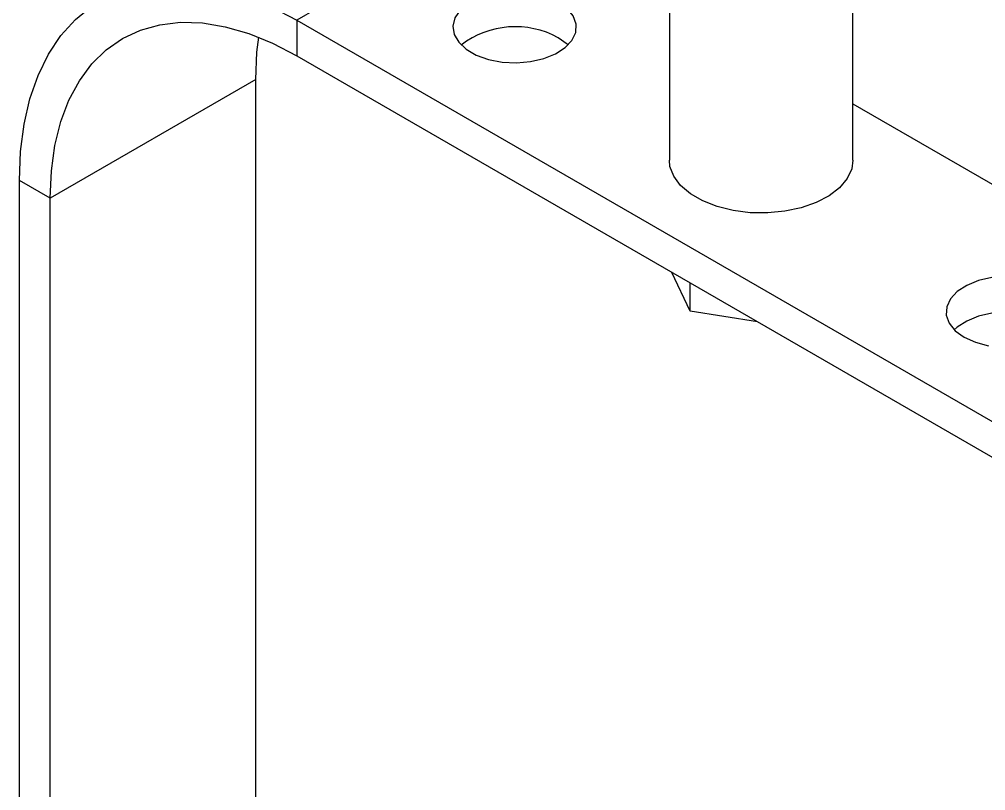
# Model space of a CAD drawing. Extents: x 17.1 to 113.1, y 3.8 to 84.5.
# Drawn here: x 22.328 to 26.484, y 15.8 to 19.117 of the extents above; entities that cross this region are included whole.
import ezdxf

# ---------------------------------------------------------------- set-up
doc = ezdxf.new("R2010")
doc.units = 0
doc.header["$MEASUREMENT"] = 0
doc.layers.add('OBJECT', color=7, linetype='CONTINUOUS')

msp = doc.modelspace()

# ---------------------------------------------------------------- linework, layer by layer
at = {"layer": 'OBJECT'}
for p, q in [((25.9137, 18.5119), (25.9137, 19.4673)), ((25.1237, 19.4441), (25.1237, 18.5119)), ((23.9494, 19.3612), (23.5212, 19.114)), ((23.5212, 19.114), (23.5212, 18.9605)), ((23.5212, 19.114), (26.6324, 17.3179)), ((23.5212, 18.9605), (26.6324, 17.1644)), ((23.3444, 18.8582), (22.4605, 18.348)), ((23.3444, 13.3128), (23.3444, 18.8582)), ((25.9137, 18.7533), (27.5163, 17.8282)), ((22.4605, 18.348), (22.3276, 18.4247)), ((22.3276, 12.6847), (22.3276, 18.4247)), ((22.4605, 12.8388), (22.4605, 18.348)), ((25.2126, 17.8616), (25.1349, 18.0289)), ((25.2126, 17.8616), (25.2126, 17.9841)), ((25.5025, 17.8167), (25.2126, 17.8616))]:
    msp.add_line(p, q, dxfattribs=at)
at = {"layer": 'OBJECT', "flags": 128}
for points in [[(22.3276, 18.4247), (22.3327, 18.549), (22.3479, 18.6663), (22.3731, 18.7756), (22.4082, 18.8761), (22.4527, 18.9669), (22.5063, 19.0471), (22.5687, 19.1162), (22.6391, 19.1735), (22.717, 19.2185), (22.8019, 19.2509), (22.8928, 19.2703), (22.9891, 19.2766), (23.09, 19.2698), (23.1945, 19.25), (23.3018, 19.2172), (23.411, 19.1717), (23.5212, 19.114)], [(24.2536, 19.1812), (24.2244, 19.1561), (24.2016, 19.1231), (24.1927, 19.0879), (24.1981, 19.0524), (24.2175, 19.0186), (24.2498, 18.9883), (24.2934, 18.9632), (24.3459, 18.9445), (24.4044, 18.9333), (24.4658, 18.9302), (24.5268, 18.9353), (24.5841, 18.9485), (24.6346, 18.9689), (24.6756, 18.9955), (24.7048, 19.0268), (24.7208, 19.0612), (24.7226, 19.0968), (24.7101, 19.1316), (24.684, 19.1639), (24.6623, 19.1813)], [(22.4605, 18.348), (22.4656, 18.4651), (22.4809, 18.5752), (22.5062, 18.6772), (22.5412, 18.7701), (22.5857, 18.8531), (22.6393, 18.9253), (22.7013, 18.986), (22.7712, 19.0347), (22.8483, 19.0709), (22.9319, 19.0943), (23.0212, 19.1045), (23.1153, 19.1016), (23.2133, 19.0855), (23.3142, 19.0564), (23.4172, 19.0146), (23.5212, 18.9605)], [(23.3444, 18.8582), (23.3495, 18.9754), (23.3572, 19.0404)], [(24.6879, 19.0066), (24.684, 19.0103), (24.6458, 19.0383)], [(25.9137, 18.5119), (25.9083, 18.4741), (25.8888, 18.4322), (25.856, 18.3932), (25.811, 18.3585), (25.7555, 18.3294), (25.6913, 18.3068), (25.621, 18.2917), (25.5469, 18.2845), (25.4718, 18.2855), (25.3985, 18.2947), (25.3294, 18.3118), (25.2672, 18.3361), (25.2141, 18.3667), (25.1721, 18.4026), (25.1425, 18.4425), (25.1265, 18.4848), (25.1237, 18.5119)], [(26.5107, 18.0068), (26.4534, 17.9937), (26.4029, 17.9733), (26.3619, 17.9467), (26.3327, 17.9154), (26.3167, 17.881), (26.3149, 17.8454), (26.3274, 17.8106), (26.3534, 17.7783), (26.3917, 17.7504)], [(26.8092, 17.782), (26.7877, 17.8003), (26.7441, 17.8255), (26.6916, 17.8442), (26.6331, 17.8554), (26.5717, 17.8585), (26.5107, 17.8533), (26.4534, 17.8402), (26.4029, 17.8198), (26.3619, 17.7932), (26.3496, 17.782)], [(26.3917, 17.7504), (26.44, 17.7283), (26.4959, 17.7133)]]:
    msp.add_lwpolyline(points, dxfattribs=at)
at = {"layer": 'OBJECT'}
msp.add_arc((24.4614, 18.7014), 0.3841, 61.2966, 127.3656, dxfattribs=at)

doc.saveas('drawing.dxf')
